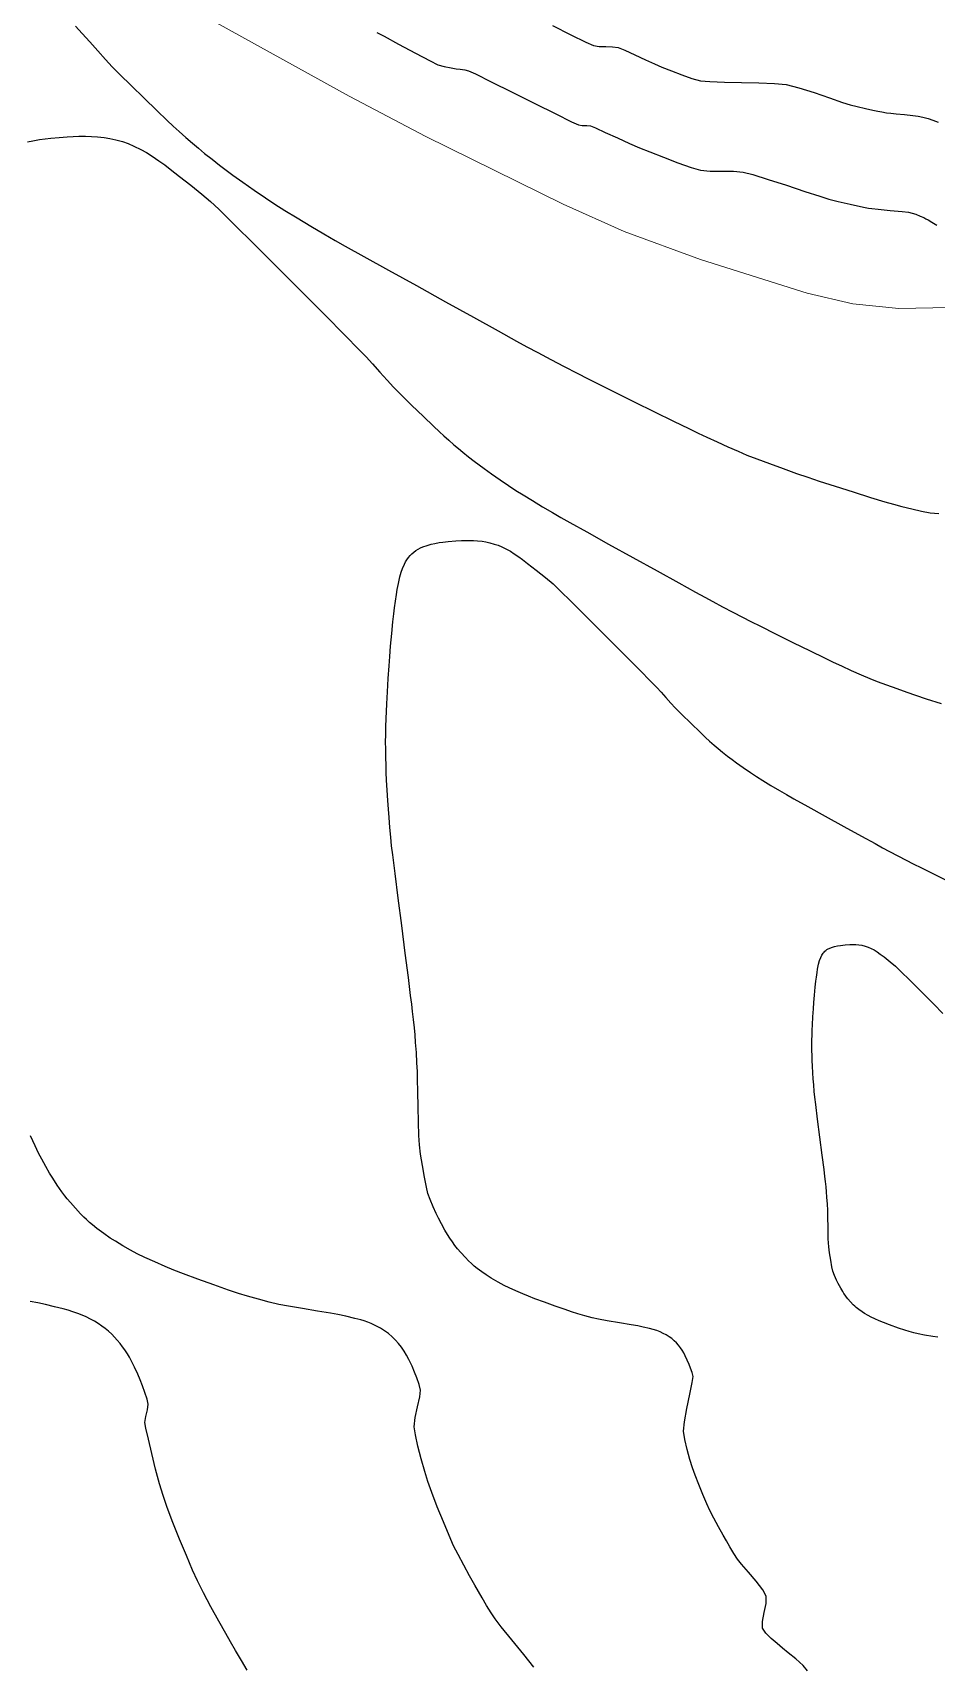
# Model space of a CAD drawing. Extents: x 27 to 849, y 0 to 853.
# Drawn here: x 524.5 to 561.5, y 241.8 to 308.7 of the extents above; entities that cross this region are included whole.
import ezdxf

# ---------------------------------------------------------------- set-up
doc = ezdxf.new("R2010")
doc.units = 0
doc.header["$LTSCALE"] = 2
doc.layers.add('Curva 1 m', color=5, linetype='Continuous')
doc.layers.add('Curva Mestra', color=1, linetype='Continuous')

msp = doc.modelspace()

# ---------------------------------------------------------------- linework, layer by layer
at = {"extrusion": (-0.049704, 0.050571, 0.997483), "elevation": -45.882}
msp.add_lwpolyline([(-371.684, 250.552), (-374.359, -58.63), (-849.748, -54.517), (-847.073, 254.665)], close=True, dxfattribs=at)
at = {"layer": 'Curva 1 m', "linetype": 'Continuous', "lineweight": -3}
for points, elevation in [([(526.223, 308.982), (526.497, 308.683), (526.809, 308.332), (527.134, 307.963), (527.447, 307.613), (527.723, 307.316), (528.033, 307.003), (528.495, 306.547), (529.027, 306.028), (529.548, 305.524), (529.974, 305.114), (530.224, 304.877), (530.459, 304.664), (530.736, 304.42), (531.015, 304.178), (531.258, 303.973), (531.509, 303.766), (531.811, 303.522), (532.119, 303.278), (532.385, 303.074), (532.66, 302.875), (533.067, 302.587), (533.537, 302.259), (534.001, 301.941), (534.389, 301.682), (534.791, 301.43), (535.3, 301.119), (535.855, 300.787), (536.392, 300.469), (536.85, 300.202), (537.272, 299.964), (538.033, 299.539), (539.035, 298.981), (540.182, 298.345), (541.378, 297.682), (542.526, 297.047), (543.528, 296.493), (544.289, 296.074), (544.712, 295.842), (545.164, 295.6), (545.689, 295.322), (546.24, 295.032), (546.767, 294.758), (547.223, 294.523), (547.656, 294.305), (548.317, 293.976), (549.11, 293.583), (549.942, 293.172), (550.717, 292.79), (551.342, 292.484), (551.723, 292.301), (552.081, 292.133), (552.499, 291.941), (552.937, 291.743), (553.358, 291.558), (553.723, 291.404), (554.126, 291.247), (554.643, 291.053), (555.208, 290.847), (555.757, 290.652), (556.223, 290.49), (556.687, 290.336), (557.34, 290.126), (558.076, 289.891), (558.789, 289.667), (559.373, 289.486), (559.723, 289.383), (560.068, 289.293), (560.472, 289.194), (560.877, 289.104), (561.223, 289.037), (561.585, 289.014)], 34), ([(538.557, 308.718), (538.861, 308.564), (539.455, 308.247), (540.148, 307.876), (540.749, 307.557), (541.068, 307.399), (541.318, 307.331), (541.607, 307.272), (541.818, 307.234), (541.978, 307.211), (542.161, 307.188), (542.318, 307.154), (542.601, 307.02), (543.243, 306.702), (544.103, 306.274), (545.034, 305.809), (545.893, 305.381), (546.535, 305.064), (546.818, 304.932), (546.975, 304.913), (547.16, 304.909), (547.318, 304.892), (547.523, 304.807), (547.921, 304.625), (548.417, 304.396), (548.915, 304.169), (549.318, 303.995), (549.742, 303.824), (550.301, 303.605), (550.898, 303.379), (551.436, 303.19), (551.818, 303.081), (552.219, 303.042), (552.694, 303.037), (553.17, 303.035), (553.573, 303), (553.964, 302.898), (554.596, 302.701), (555.347, 302.457), (556.092, 302.21), (556.709, 302.007), (557.073, 301.893), (557.466, 301.795), (557.95, 301.684), (558.37, 301.591), (558.573, 301.547), (558.708, 301.525), (558.844, 301.506), (559.093, 301.481), (559.588, 301.431), (560.087, 301.38), (560.344, 301.351), (560.492, 301.314), (560.638, 301.27), (560.819, 301.197), (560.967, 301.132), (561.055, 301.088), (561.143, 301.042), (561.299, 300.952), (561.504, 300.828)], 36), ([(545.756, 309.012), (546.512, 308.628), (547.123, 308.325), (547.443, 308.183), (547.67, 308.15), (547.942, 308.141), (548.215, 308.133), (548.443, 308.102), (548.728, 307.993), (549.137, 307.803), (549.573, 307.595), (549.943, 307.43), (550.244, 307.305), (550.63, 307.147), (551.052, 306.983), (551.464, 306.84), (551.818, 306.744), (552.207, 306.705), (552.798, 306.685), (553.498, 306.673), (554.215, 306.658), (554.856, 306.632), (555.329, 306.583), (555.848, 306.455), (556.477, 306.258), (557.108, 306.042), (557.636, 305.857), (557.954, 305.752), (558.235, 305.681), (558.574, 305.602), (558.885, 305.533), (559.079, 305.493), (559.251, 305.463), (559.447, 305.434), (559.619, 305.41), (559.834, 305.388), (560.176, 305.356), (560.521, 305.322), (560.744, 305.294), (560.934, 305.25), (561.148, 305.19), (561.334, 305.131), (561.551, 305.046)], 37), ([(524.255, 304.234), (524.478, 304.283), (524.744, 304.332), (524.979, 304.367), (525.21, 304.391), (525.545, 304.42), (525.881, 304.445), (526.117, 304.46), (526.358, 304.466), (526.633, 304.467), (526.873, 304.461), (527.114, 304.442), (527.388, 304.412), (527.626, 304.376), (527.866, 304.321), (528.14, 304.246), (528.377, 304.168), (528.615, 304.065), (528.89, 303.929), (529.127, 303.801), (529.364, 303.651), (529.639, 303.462), (529.877, 303.29), (530.101, 303.12), (530.484, 302.824), (530.943, 302.463), (531.393, 302.099), (531.752, 301.794), (532.086, 301.475), (532.713, 300.857), (533.548, 300.028), (534.505, 299.073), (535.498, 298.078), (536.443, 297.13), (537.253, 296.316), (537.843, 295.72), (538.127, 295.431), (538.389, 295.144), (538.689, 294.805), (538.989, 294.467), (539.252, 294.181), (539.547, 293.885), (539.988, 293.452), (540.47, 292.984), (540.885, 292.583), (541.128, 292.352), (541.305, 292.193), (541.512, 292.009), (541.722, 291.828), (541.903, 291.674), (542.092, 291.519), (542.319, 291.336), (542.549, 291.153), (542.749, 291), (542.955, 290.851), (543.26, 290.635), (543.613, 290.389), (543.961, 290.15), (544.252, 289.956), (544.553, 289.767), (544.935, 289.534), (545.351, 289.285), (545.754, 289.046), (546.098, 288.846), (546.473, 288.634), (547.159, 288.252), (548.05, 287.756), (549.045, 287.205), (550.041, 286.654), (550.933, 286.161), (551.618, 285.782), (551.994, 285.576), (552.333, 285.395), (552.727, 285.186), (553.14, 284.969), (553.535, 284.763), (553.877, 284.587), (554.275, 284.387), (554.888, 284.082), (555.605, 283.727), (556.313, 283.378), (556.9, 283.091), (557.252, 282.92), (557.597, 282.76), (557.999, 282.576), (558.402, 282.396), (558.752, 282.248), (559.055, 282.129), (559.442, 281.985), (559.867, 281.83), (560.278, 281.684), (560.627, 281.562), (561.065, 281.418), (561.683, 281.219)], 33), ([(556.2, 241.579), (556.028, 241.803), (555.733, 242.063), (555.415, 242.313), (555.175, 242.513), (554.966, 242.694), (554.716, 242.904), (554.491, 243.123), (554.357, 243.331), (554.356, 243.603), (554.435, 243.967), (554.515, 244.341), (554.516, 244.641), (554.372, 244.9), (554.1, 245.252), (553.781, 245.627), (553.498, 245.95), (553.333, 246.151), (553.183, 246.386), (553.021, 246.659), (552.882, 246.901), (552.75, 247.133), (552.56, 247.473), (552.361, 247.84), (552.203, 248.151), (552.08, 248.427), (551.922, 248.802), (551.755, 249.215), (551.605, 249.602), (551.499, 249.901), (551.389, 250.243), (551.271, 250.646), (551.173, 251.052), (551.127, 251.401), (551.163, 251.776), (551.261, 252.325), (551.38, 252.912), (551.479, 253.397), (551.517, 253.643), (551.482, 253.803), (551.418, 253.983), (551.355, 254.138), (551.281, 254.306), (551.193, 254.492), (551.136, 254.605), (551.068, 254.714), (550.996, 254.82), (550.916, 254.92), (550.832, 255.016), (550.739, 255.106), (550.641, 255.192), (550.532, 255.269), (550.418, 255.343), (550.294, 255.406), (550.164, 255.467), (550.026, 255.519), (549.881, 255.567), (549.726, 255.607), (549.478, 255.667), (549.257, 255.716), (548.976, 255.763), (548.499, 255.84), (547.997, 255.922), (547.643, 255.987), (547.387, 256.049), (547.089, 256.129), (546.793, 256.213), (546.541, 256.29), (546.272, 256.381), (545.874, 256.522), (545.434, 256.682), (545.041, 256.827), (544.782, 256.926), (544.54, 257.027), (544.257, 257.151), (543.986, 257.274), (543.782, 257.372), (543.528, 257.51), (543.244, 257.675), (543.036, 257.803), (542.865, 257.925), (542.676, 258.068), (542.553, 258.165), (542.434, 258.269), (542.319, 258.376), (542.19, 258.513), (542, 258.722), (541.869, 258.87), (541.76, 259.011), (541.656, 259.156), (541.553, 259.307), (541.453, 259.464), (541.354, 259.632), (541.208, 259.891), (541.085, 260.124), (540.992, 260.319), (540.867, 260.595), (540.744, 260.889), (540.654, 261.141), (540.591, 261.405), (540.511, 261.811), (540.427, 262.285), (540.354, 262.753), (540.305, 263.14), (540.282, 263.521), (540.265, 264.068), (540.252, 264.693), (540.242, 265.306), (540.234, 265.819), (540.225, 266.143), (540.206, 266.499), (540.181, 266.918), (540.153, 267.324), (540.128, 267.643), (540.1, 267.932), (540.064, 268.268), (540.027, 268.604), (539.993, 268.893), (539.948, 269.251), (539.854, 269.993), (539.726, 270.991), (539.582, 272.118), (539.438, 273.249), (539.31, 274.256), (539.215, 275.013), (539.169, 275.393), (539.134, 275.739), (539.097, 276.143), (539.063, 276.546), (539.036, 276.893), (539.012, 277.249), (538.987, 277.668), (538.965, 278.074), (538.95, 278.393), (538.94, 278.682), (538.931, 279.018), (538.925, 279.354), (538.923, 279.643), (538.926, 279.932), (538.934, 280.268), (538.945, 280.604), (538.956, 280.893), (538.972, 281.21), (538.999, 281.694), (539.032, 282.245), (539.064, 282.762), (539.091, 283.143), (539.127, 283.576), (539.175, 284.093), (539.221, 284.573), (539.255, 284.893), (539.285, 285.135), (539.324, 285.421), (539.363, 285.693), (539.395, 285.892), (539.446, 286.138), (539.509, 286.414), (539.561, 286.607), (539.619, 286.759), (539.693, 286.926), (539.738, 287.023), (539.796, 287.115), (539.856, 287.203), (539.925, 287.282), (539.997, 287.359), (540.079, 287.426), (540.163, 287.489), (540.256, 287.544), (540.352, 287.596), (540.453, 287.636), (540.627, 287.699), (540.784, 287.749), (540.932, 287.782), (541.11, 287.814), (541.266, 287.838), (541.49, 287.86), (541.797, 287.885), (542.025, 287.899), (542.185, 287.904), (542.369, 287.904), (542.529, 287.9), (542.69, 287.888), (542.872, 287.868), (543.031, 287.843), (543.191, 287.807), (543.374, 287.757), (543.532, 287.705), (543.69, 287.636), (543.874, 287.546), (544.032, 287.46), (544.189, 287.36), (544.373, 287.234), (544.532, 287.119), (544.737, 286.963), (545.086, 286.691), (545.471, 286.384), (545.782, 286.122), (546.047, 285.868), (546.551, 285.37), (547.212, 284.713), (547.949, 283.976), (548.68, 283.243), (549.326, 282.594), (549.803, 282.113), (550.032, 281.88), (550.207, 281.689), (550.406, 281.463), (550.606, 281.238), (550.782, 281.047), (551.046, 280.783), (551.434, 280.403), (551.809, 280.04), (552.032, 279.828), (552.195, 279.681), (552.383, 279.517), (552.549, 279.376), (552.724, 279.232), (552.93, 279.068), (553.113, 278.926), (553.296, 278.794), (553.57, 278.602), (553.865, 278.397), (554.115, 278.23), (554.376, 278.067), (554.708, 277.866), (555.052, 277.662), (555.346, 277.49), (555.65, 277.319), (556.212, 277.006), (556.927, 276.608), (557.694, 276.183), (558.41, 275.788), (558.972, 275.478), (559.277, 275.31), (559.566, 275.156), (559.903, 274.978), (560.24, 274.801), (560.532, 274.651), (560.87, 274.481), (561.393, 274.221), (561.973, 273.935)], 32), ([(561.549, 255.247), (561.337, 255.282), (561, 255.337), (560.742, 255.383), (560.565, 255.426), (560.365, 255.482), (560.191, 255.534), (559.928, 255.625), (559.567, 255.756), (559.311, 255.852), (559.144, 255.923), (558.956, 256.006), (558.811, 256.075), (558.683, 256.145), (558.54, 256.228), (558.439, 256.29), (558.301, 256.391), (558.197, 256.472), (558.138, 256.524), (558.08, 256.577), (557.968, 256.699), (557.855, 256.824), (557.801, 256.895), (557.748, 256.967), (557.698, 257.043), (557.647, 257.121), (557.566, 257.261), (557.463, 257.451), (557.397, 257.592), (557.312, 257.786), (557.248, 257.96), (557.207, 258.137), (557.155, 258.411), (557.106, 258.71), (557.073, 258.959), (557.057, 259.279), (557.046, 259.736), (557.039, 260.179), (557.033, 260.461), (557.02, 260.707), (557.002, 260.987), (556.985, 261.211), (556.965, 261.41), (556.94, 261.637), (556.917, 261.836), (556.881, 262.12), (556.806, 262.708), (556.712, 263.448), (556.617, 264.191), (556.541, 264.787), (556.505, 265.086), (556.481, 265.324), (556.458, 265.597), (556.439, 265.836), (556.422, 266.082), (556.406, 266.362), (556.395, 266.586), (556.389, 266.785), (556.384, 267.012), (556.382, 267.211), (556.385, 267.41), (556.391, 267.637), (556.398, 267.836), (556.409, 268.049), (556.428, 268.373), (556.449, 268.71), (556.466, 268.961), (556.492, 269.262), (556.524, 269.601), (556.548, 269.836), (556.569, 270.003), (556.596, 270.193), (556.618, 270.335), (556.661, 270.536), (556.701, 270.693), (556.748, 270.808), (556.79, 270.901), (556.819, 270.946), (556.849, 270.991), (556.883, 271.03), (556.919, 271.069), (556.96, 271.102), (557.002, 271.134), (557.049, 271.161), (557.096, 271.187), (557.193, 271.223), (557.312, 271.263), (557.43, 271.287), (557.554, 271.308), (557.742, 271.325), (557.933, 271.339), (558.059, 271.341), (558.185, 271.339), (558.311, 271.328), (558.436, 271.311), (558.561, 271.28), (558.686, 271.241), (558.81, 271.185), (558.936, 271.119), (559.059, 271.039), (559.186, 270.949), (559.339, 270.832), (559.592, 270.633), (559.811, 270.45), (560.017, 270.252), (560.41, 269.862), (560.895, 269.377), (561.375, 268.896), (561.754, 268.514)], 31), ([(544.991, 241.729), (544.586, 242.245), (544.098, 242.844), (543.659, 243.38), (543.404, 243.706), (543.24, 243.96), (543.057, 244.262), (542.879, 244.567), (542.728, 244.831), (542.579, 245.093), (542.365, 245.474), (542.123, 245.911), (541.892, 246.343), (541.71, 246.706), (541.525, 247.119), (541.288, 247.683), (541.037, 248.301), (540.812, 248.882), (540.653, 249.331), (540.523, 249.752), (540.379, 250.262), (540.243, 250.787), (540.14, 251.251), (540.095, 251.581), (540.132, 251.953), (540.225, 252.401), (540.319, 252.812), (540.355, 253.075), (540.303, 253.315), (540.206, 253.585), (540.112, 253.818), (540.004, 254.065), (539.873, 254.34), (539.783, 254.519), (539.682, 254.682), (539.573, 254.84), (539.454, 254.991), (539.327, 255.135), (539.188, 255.271), (539.04, 255.399), (538.878, 255.516), (538.707, 255.625), (538.52, 255.722), (538.325, 255.811), (538.194, 255.862), (538.039, 255.917), (537.901, 255.962), (537.663, 256.023), (537.294, 256.111), (536.965, 256.184), (536.66, 256.237), (536.133, 256.321), (535.517, 256.42), (534.943, 256.516), (534.545, 256.592), (534.159, 256.685), (533.714, 256.804), (533.27, 256.93), (532.89, 257.046), (532.488, 257.182), (531.89, 257.394), (531.231, 257.633), (530.64, 257.851), (530.252, 258), (529.89, 258.151), (529.465, 258.337), (529.059, 258.522), (528.752, 258.669), (528.477, 258.817), (528.154, 259.001), (527.851, 259.18), (527.634, 259.315), (527.378, 259.497), (527.096, 259.712), (526.909, 259.859), (526.794, 259.957), (526.667, 260.072), (526.557, 260.176), (526.427, 260.313), (526.22, 260.538), (526.014, 260.766), (525.883, 260.916), (525.778, 261.05), (525.662, 261.206), (525.563, 261.344), (525.465, 261.488), (525.354, 261.657), (525.259, 261.806), (525.159, 261.976), (525.004, 262.247), (524.838, 262.545), (524.707, 262.796), (524.567, 263.09), (524.381, 263.503)], 33), ([(533.256, 241.599), (533.013, 242.002), (532.776, 242.409), (532.574, 242.76), (532.375, 243.11), (532.089, 243.618), (531.767, 244.201), (531.459, 244.776), (531.216, 245.26), (531.018, 245.703), (530.764, 246.298), (530.486, 246.974), (530.213, 247.658), (529.977, 248.277), (529.807, 248.76), (529.665, 249.24), (529.503, 249.841), (529.343, 250.479), (529.203, 251.068), (529.103, 251.524), (529.063, 251.76), (529.097, 251.998), (529.164, 252.271), (529.193, 252.508), (529.151, 252.709), (529.064, 252.981), (528.961, 253.263), (528.869, 253.498), (528.767, 253.735), (528.637, 254.017), (528.512, 254.272), (528.43, 254.433), (528.346, 254.572), (528.244, 254.728), (528.151, 254.861), (528.051, 254.99), (527.932, 255.133), (527.823, 255.254), (527.706, 255.37), (527.567, 255.498), (527.44, 255.605), (527.304, 255.706), (527.142, 255.816), (526.996, 255.907), (526.84, 255.99), (526.653, 256.081), (526.486, 256.155), (526.312, 256.223), (526.105, 256.297), (525.921, 256.356), (525.709, 256.412), (525.365, 256.496), (524.988, 256.584), (524.673, 256.653), (524.359, 256.707)], 34)]:
    msp.add_lwpolyline(points, dxfattribs=dict(at, elevation=elevation))
at = {"layer": 'Curva Mestra', "lineweight": 0, "elevation": 35}
msp.add_lwpolyline([(527.602, 311.558), (537.43, 306.108), (540.568, 304.46), (546.193, 301.682), (548.693, 300.56), (551.818, 299.418), (556.193, 298.034), (558.068, 297.602), (559.943, 297.408), (565.508, 297.513)], dxfattribs=at).dxf.unprotected_set("ltscale", 0)

doc.saveas('drawing.dxf')
